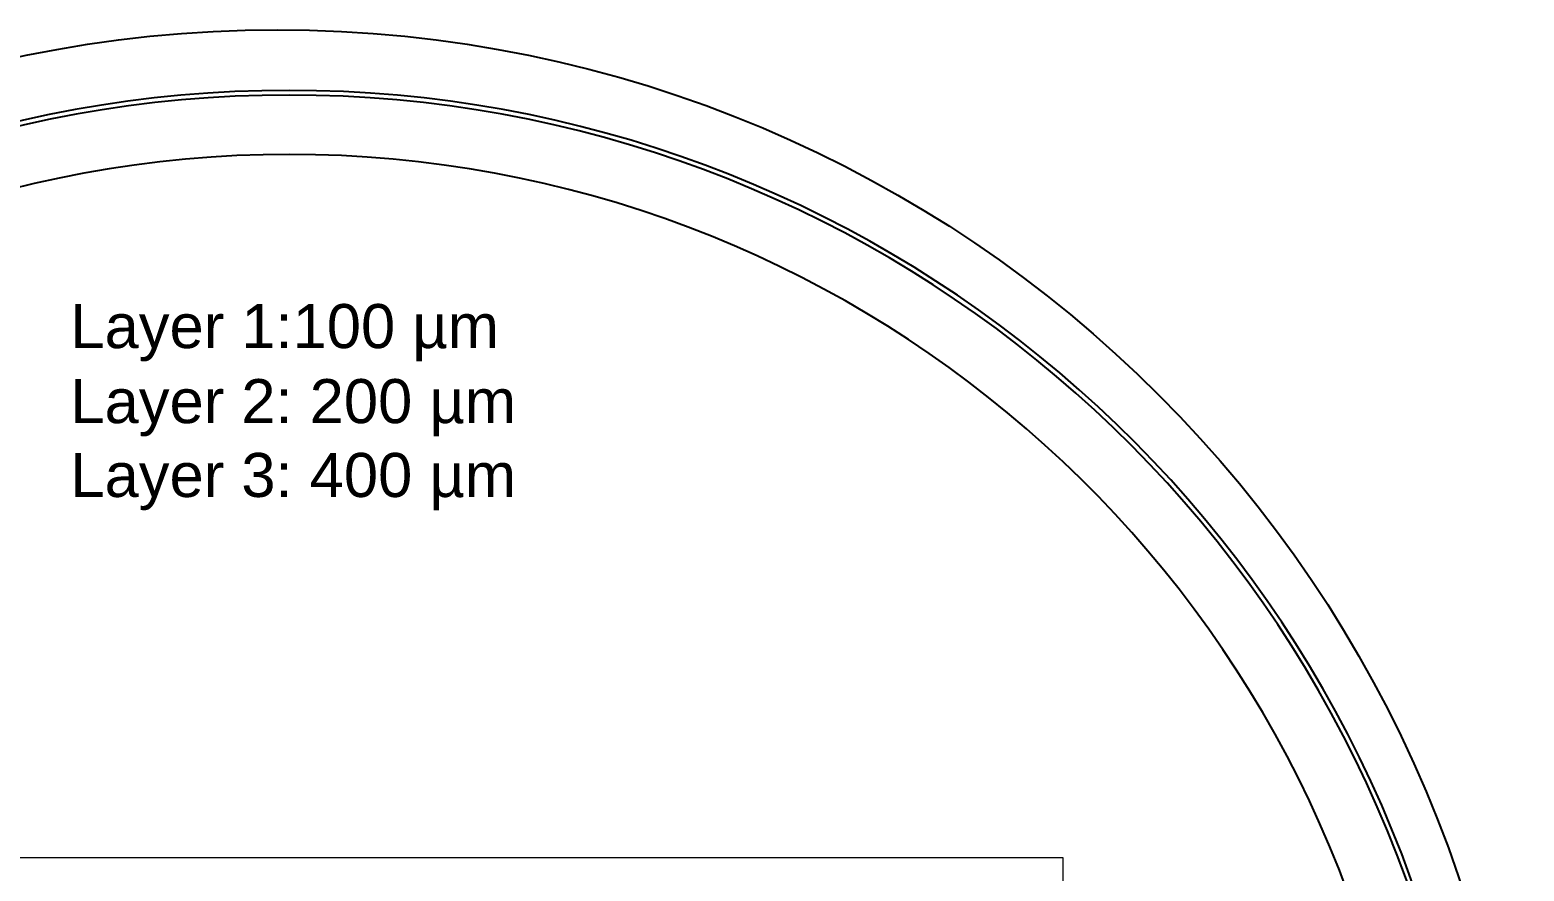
# Model space of a CAD drawing. Header units: inches. Extents: x -52997 to 52003, y -52254 to 52746.
# Drawn here: x -10919 to 52003, y 17323 to 52746 of the extents above; entities that cross this region are included whole.
import ezdxf

# ---------------------------------------------------------------- set-up
doc = ezdxf.new("R2010")
doc.units = ezdxf.units.IN
doc.header["$MEASUREMENT"] = 0
doc.layers.add('1', color=1, linetype='Continuous')
doc.layers.add('2', color=140, linetype='Continuous', lineweight=0)
doc.layers.add('3', color=90, linetype='Continuous', lineweight=0)
doc.styles.get("Standard").update_dxf_attribs({"font": 'Arial.ttf'})

msp = doc.modelspace()

# ---------------------------------------------------------------- linework, layer by layer
at = {"layer": '1'}
for points in [[(-16283, -47486), (0, -47486), (16283, -47486, 5.999107)], [(-16250, -47286), (0, -47286), (16250, -47286, 5.986812)], [(-13686, -45486), (0, -45486), (13686, -45486, 6.794322)]]:
    msp.add_lwpolyline(points, format="xyb", close=True, dxfattribs=at)
msp.add_circle((-497, 246), 52500, dxfattribs=at)
at = {"layer": '2'}
for points in [[(-16283, -47486), (0, -47486), (16283, -47486, 5.999107)], [(-16250, -47286), (0, -47286), (16250, -47286, 5.986812)], [(-13686, -45486), (0, -45486), (13686, -45486, 6.794322)]]:
    msp.add_lwpolyline(points, format="xyb", close=True, dxfattribs=at)
msp.add_lwpolyline([(32577, 17900), (32577, -20347), (-32423, -20347), (-32423, 17900)], close=True, dxfattribs=at)
msp.add_circle((-497, 246), 52500, dxfattribs=at)
at = {"layer": '3'}
for points in [[(-16283, -47486), (0, -47486), (16283, -47486, 5.999107)], [(-16283, -47486), (0, -47486), (16283, -47486, 5.999107)], [(-16250, -47286), (0, -47286), (16250, -47286, 5.986812)], [(-16250, -47286), (0, -47286), (16250, -47286, 5.986812)], [(-13686, -45486), (0, -45486), (13686, -45486, 6.794322)], [(-13686, -45486), (0, -45486), (13686, -45486, 6.794322)]]:
    msp.add_lwpolyline(points, format="xyb", close=True, dxfattribs=at)
msp.add_circle((-497, 246), 52500, dxfattribs=at)
msp.add_circle((-497, 246), 52500, dxfattribs=at)

# ---------------------------------------------------------------- texts
at = {"layer": '1'}
msp.add_text('Layer 3: 400 µm', height=1854.01, dxfattribs=at).set_placement((-9214, 33077))
at = {"layer": '2'}
msp.add_text('Layer 2: 200 µm', height=1854.01, dxfattribs=at).set_placement((-9214, 36187))
at = {"layer": '3'}
msp.add_text('Layer 1:100 µm', height=1854.01, dxfattribs=at).set_placement((-9214, 39346))

doc.saveas('drawing.dxf')
